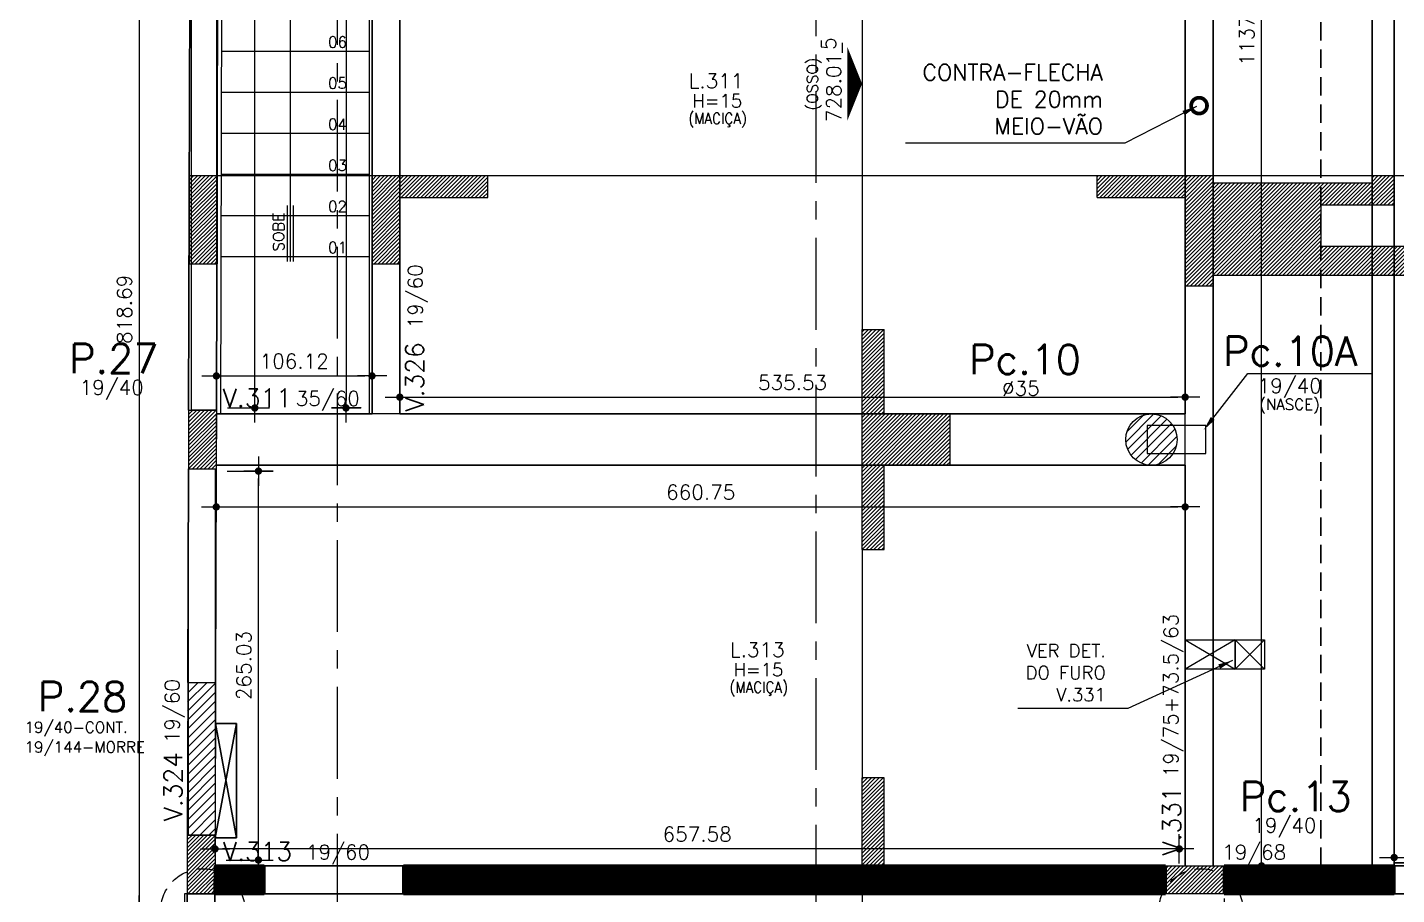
# Model space of a CAD drawing. Header units: inches. Extents: x 0 to 5940, y 0 to 4205.
# Drawn here: x 810 to 1744, y 1955 to 2546 of the extents above; entities that cross this region are included whole.
import ezdxf
from ezdxf.enums import TextEntityAlignment as Align

# ---------------------------------------------------------------- set-up
doc = ezdxf.new("R2010")
doc.units = ezdxf.units.IN
doc.header["$LTSCALE"] = 50
doc.header["$MEASUREMENT"] = 0
doc.linetypes.add('CENTER', pattern=[2, 1.25, -0.25, 0.25, -0.25])
doc.linetypes.add('HIDDEN', pattern=[0.375, 0.25, -0.125])
doc.layers.get('0').update_dxf_attribs({"color": 1})
for name, color, linetype in [('___HIDRAULICA', 30, 'Continuous'), ('CONTRA-FLECHA', 152, 'Continuous'), ('CORTE-FORMA', 1, 'Continuous'), ('COTA', 6, 'Continuous'), ('ESCADA', 8, 'Continuous'), ('FO-HACHURA_PILAR-CONT', 252, 'Continuous'), ('FO-HACHURA_PILAR-MORRE', 252, 'Continuous'), ('FO-TEXTO-LAJES', 152, 'Continuous'), ('FO-TEXTO-VIGAS', 3, 'Continuous'), ('NIVEL', 3, 'Continuous'), ('P-C', 1, 'Continuous'), ('P-M', 7, 'Continuous'), ('P-N', 5, 'Continuous'), ('PAREDE', 191, 'Continuous'), ('SETAS', 8, 'Continuous'), ('TEXTO', 3, 'Continuous')]:
    doc.layers.add(name, color=color, linetype=linetype)
for name, color, linetype, lineweight in [('FO-Textos dos pilares', 3, 'Continuous', 20), ('FO-Vigas', 2, 'Continuous', 30), ('SEM LAJE', 8, 'Continuous', 30)]:
    doc.layers.add(name, color=color, linetype=linetype, lineweight=lineweight)
doc.styles.add('ROMANS', font='romans.shx')
doc.dimstyles.new('COTA_50', dxfattribs={"dimscale": 5, "dimtxt": 2, "dimasz": 1, "dimexe": 2, "dimexo": 1.5, "dimgap": 1, "dimtad": 1, "dimzin": 12, "dimdsep": 46, "dimtxsty": 'ROMANS', "dimblk1": 'COTA', "dimblk2": 'COTA', "dimsah": 1, "dimcen": -4, "dimdle": 1.5, "dimclrd": 6, "dimclre": 6, "dimclrt": 3, "dimadec": 0, "dimazin": 0, "dimtfac": 1, "dimtofl": 0, "dimtmove": 0, "dimatfit": 3, "dimldrblk": 'COTA', "dimfxl": 1, "dimtolj": 1, "dimtzin": 12, "dimarcsym": 0})
doc.dimstyles.new('NOTA', dxfattribs={"dimscale": 5, "dimtxt": 2, "dimasz": 2, "dimexe": 1.5, "dimexo": 2, "dimgap": 1, "dimtad": 1, "dimdec": 1, "dimzin": 12, "dimdsep": 46, "dimtxsty": 'ROMANS', "dimcen": 0.09, "dimclrd": 8, "dimclre": 8, "dimclrt": 3, "dimadec": 0, "dimazin": 0, "dimtfac": 1, "dimtdec": 1, "dimtofl": 0, "dimtmove": 0, "dimatfit": 3, "dimfxl": 1, "dimtolj": 1, "dimtzin": 12, "dimarcsym": 0})
pattern_1 = [(45, (-10708.8234, 9121.8574), (-1.32582521, 1.32582521), [])]

# ---------------------------------------------------------------- blocks, each defined once
blk = doc.blocks.new('COTA')
at = {"layer": 'COTA'}
for p, q in [((0, -2), (0, 2)), ((2, 0), (-2, 0))]:
    blk.add_line(p, q, dxfattribs=at)
at = {"layer": 'COTA', "const_width": 0.5}
blk.add_lwpolyline([(-0.25, 0, 1), (0.25, 0, 1)], format="xyb", close=True, dxfattribs=at)
blk = doc.blocks.new('*D378')
at = {"color": 6, "lineweight": -2, "transparency": 16777216}
for p, q in [((938.78, 2239.71), (938.78, 2208.77)), ((1599.52, 2239.71), (1599.52, 2208.77)), ((943.78, 2218.77), (1594.52, 2218.77))]:
    blk.add_line(p, q, dxfattribs=at)
at = {"layer": 'Defpoints', "color": 0, "transparency": 16777216}
for p in [(938.78, 2247.21), (1599.52, 2247.21), (1599.52, 2218.77)]:
    blk.add_point(p, dxfattribs=at)
at = {"color": 6, "lineweight": -2, "transparency": 16777216, "xscale": 5, "yscale": 5, "zscale": 5, "rotation": 180}
blk.add_blockref('COTA', (938.78, 2218.77), dxfattribs=at)
at = {"color": 6, "lineweight": -2, "transparency": 16777216, "xscale": 5, "yscale": 5, "zscale": 5}
blk.add_blockref('COTA', (1599.52, 2218.77), dxfattribs=at)
at = {"color": 3, "transparency": 16777216, "insert": (1269.15, 2228.77), "char_height": 10, "attachment_point": 5, "style": 'ROMANS'}
blk.add_mtext('\\A1;660.75', dxfattribs=at)
blk = doc.blocks.new('*D379')
at = {"color": 6, "lineweight": -2, "transparency": 16777216}
for p, q in [((938.87, 2289.71), (938.87, 2318.03)), ((1044.99, 2289.71), (1044.99, 2318.03)), ((943.87, 2308.03), (1039.99, 2308.03))]:
    blk.add_line(p, q, dxfattribs=at)
at = {"layer": 'Defpoints', "color": 0, "transparency": 16777216}
for p in [(1044.99, 2308.03), (938.87, 2282.21), (1044.99, 2282.21)]:
    blk.add_point(p, dxfattribs=at)
at = {"color": 6, "lineweight": -2, "transparency": 16777216, "xscale": 5, "yscale": 5, "zscale": 5, "rotation": 180}
blk.add_blockref('COTA', (938.87, 2308.03), dxfattribs=at)
at = {"color": 6, "lineweight": -2, "transparency": 16777216, "xscale": 5, "yscale": 5, "zscale": 5}
blk.add_blockref('COTA', (1044.99, 2308.03), dxfattribs=at)
at = {"color": 3, "transparency": 16777216, "insert": (991.93, 2318.03), "char_height": 10, "attachment_point": 5, "style": 'ROMANS'}
blk.add_mtext('\\A1;106.12', dxfattribs=at)
blk = doc.blocks.new('*D380')
at = {"color": 6, "lineweight": -2, "transparency": 16777216}
for p, q in [((1063.99, 2289.71), (1063.99, 2303.54)), ((1599.52, 2289.71), (1599.52, 2303.54)), ((1068.99, 2293.54), (1594.52, 2293.54))]:
    blk.add_line(p, q, dxfattribs=at)
at = {"layer": 'Defpoints', "color": 0, "transparency": 16777216}
for p in [(1599.52, 2293.54), (1063.99, 2282.21), (1599.52, 2282.21)]:
    blk.add_point(p, dxfattribs=at)
at = {"color": 6, "lineweight": -2, "transparency": 16777216, "xscale": 5, "yscale": 5, "zscale": 5, "rotation": 180}
blk.add_blockref('COTA', (1063.99, 2293.54), dxfattribs=at)
at = {"color": 6, "lineweight": -2, "transparency": 16777216, "xscale": 5, "yscale": 5, "zscale": 5}
blk.add_blockref('COTA', (1599.52, 2293.54), dxfattribs=at)
at = {"color": 3, "transparency": 16777216, "insert": (1331.76, 2303.54), "char_height": 10, "attachment_point": 5, "style": 'ROMANS'}
blk.add_mtext('\\A1;535.53', dxfattribs=at)
blk = doc.blocks.new('*D384')
at = {"color": 6, "lineweight": -2, "transparency": 16777216}
for p, q in [((918.88, 1947.71), (918.88, 1912.94)), ((1586.02, 1947.67), (1586.02, 1912.94)), ((923.88, 1922.94), (1581.02, 1922.94))]:
    blk.add_line(p, q, dxfattribs=at)
at = {"layer": 'Defpoints', "color": 0, "transparency": 16777216}
for p in [(918.88, 1955.21), (1586.02, 1955.17), (1586.02, 1922.94)]:
    blk.add_point(p, dxfattribs=at)
at = {"color": 6, "lineweight": -2, "transparency": 16777216, "xscale": 5, "yscale": 5, "zscale": 5, "rotation": 180}
blk.add_blockref('COTA', (918.88, 1922.94), dxfattribs=at)
at = {"color": 6, "lineweight": -2, "transparency": 16777216, "xscale": 5, "yscale": 5, "zscale": 5}
blk.add_blockref('COTA', (1586.02, 1922.94), dxfattribs=at)
at = {"color": 3, "transparency": 16777216, "insert": (1252.45, 1932.94), "char_height": 10, "attachment_point": 5, "style": 'ROMANS'}
blk.add_mtext('\\A1;667.14', dxfattribs=at)
blk = doc.blocks.new('*D385')
at = {"color": 6, "lineweight": -2, "transparency": 16777216}
for p, q in [((1626.02, 1947.67), (1626.02, 1931.94)), ((2397.49, 1947.67), (2397.49, 1931.94)), ((1631.02, 1941.94), (2392.49, 1941.94))]:
    blk.add_line(p, q, dxfattribs=at)
at = {"layer": 'Defpoints', "color": 0, "transparency": 16777216}
for p in [(1626.02, 1955.17), (2397.49, 1955.17), (2397.49, 1941.94)]:
    blk.add_point(p, dxfattribs=at)
at = {"color": 6, "lineweight": -2, "transparency": 16777216, "xscale": 5, "yscale": 5, "zscale": 5, "rotation": 180}
blk.add_blockref('COTA', (1626.02, 1941.94), dxfattribs=at)
at = {"color": 6, "lineweight": -2, "transparency": 16777216, "xscale": 5, "yscale": 5, "zscale": 5}
blk.add_blockref('COTA', (2397.49, 1941.94), dxfattribs=at)
at = {"color": 3, "transparency": 16777216, "insert": (2011.76, 1951.94), "char_height": 10, "attachment_point": 5, "style": 'ROMANS'}
blk.add_mtext('\\A1;771.47', dxfattribs=at)
blk = doc.blocks.new('*D386')
at = {"color": 6, "lineweight": -2, "transparency": 16777216}
for p, q in [((1742.02, 1983.67), (1742.02, 1989.86)), ((2378.49, 1981.67), (2378.49, 1989.86)), ((1747.02, 1979.86), (2373.49, 1979.86))]:
    blk.add_line(p, q, dxfattribs=at)
at = {"layer": 'Defpoints', "color": 0, "transparency": 16777216}
for p in [(2378.49, 1979.86), (1742.02, 1976.17), (2378.49, 1974.17)]:
    blk.add_point(p, dxfattribs=at)
at = {"color": 6, "lineweight": -2, "transparency": 16777216, "xscale": 5, "yscale": 5, "zscale": 5, "rotation": 180}
blk.add_blockref('COTA', (1742.02, 1979.86), dxfattribs=at)
at = {"color": 6, "lineweight": -2, "transparency": 16777216, "xscale": 5, "yscale": 5, "zscale": 5}
blk.add_blockref('COTA', (2378.49, 1979.86), dxfattribs=at)
at = {"color": 3, "transparency": 16777216, "insert": (2060.26, 1989.86), "char_height": 10, "attachment_point": 5, "style": 'ROMANS'}
blk.add_mtext('\\A1;636.47', dxfattribs=at)
blk = doc.blocks.new('*D387')
at = {"color": 6, "lineweight": -2, "transparency": 16777216}
for p, q in [((937.94, 1981.67), (937.94, 1995.77)), ((1595.52, 1981.67), (1595.52, 1995.77)), ((1590.52, 1985.77), (942.94, 1985.77))]:
    blk.add_line(p, q, dxfattribs=at)
at = {"layer": 'Defpoints', "color": 0, "transparency": 16777216}
for p in [(937.94, 1985.77), (937.94, 1974.17), (1595.52, 1974.17)]:
    blk.add_point(p, dxfattribs=at)
at = {"color": 6, "lineweight": -2, "transparency": 16777216, "xscale": 5, "yscale": 5, "zscale": 5, "rotation": 180}
blk.add_blockref('COTA', (937.94, 1985.77), dxfattribs=at)
at = {"color": 6, "lineweight": -2, "transparency": 16777216, "xscale": 5, "yscale": 5, "zscale": 5}
blk.add_blockref('COTA', (1595.52, 1985.77), dxfattribs=at)
at = {"color": 3, "transparency": 16777216, "insert": (1266.73, 1995.77), "char_height": 10, "attachment_point": 5, "style": 'ROMANS'}
blk.add_mtext('\\A1;657.58', dxfattribs=at)
blk = doc.blocks.new('*D423')
at = {"color": 6, "lineweight": -2, "transparency": 16777216}
for p, q in [((916.79, 2762.76), (876.11, 2762.76)), ((886.11, 2757.76), (886.11, 1949.07)), ((893.61, 1944.07), (896.11, 1944.07))]:
    blk.add_line(p, q, dxfattribs=at)
at = {"layer": 'Defpoints', "color": 0, "transparency": 16777216}
for p in [(924.29, 2762.76), (886.11, 1944.07), (886.11, 1944.07)]:
    blk.add_point(p, dxfattribs=at)
at = {"color": 6, "lineweight": -2, "transparency": 16777216, "xscale": 5, "yscale": 5, "zscale": 5}
for p, rotation in [((886.11, 2762.76), 90), ((886.11, 1944.07), 270)]:
    blk.add_blockref('COTA', p, dxfattribs=dict(at, rotation=rotation))
at = {"color": 3, "transparency": 16777216, "insert": (876.11, 2353.42), "char_height": 10, "attachment_point": 5, "rotation": 90, "style": 'ROMANS'}
blk.add_mtext('\\A1;818.69', dxfattribs=at)
blk = doc.blocks.new('*D424')
at = {"color": 6, "lineweight": -2, "transparency": 16777216}
for p, q in [((946.28, 2243.21), (977.55, 2243.21)), ((967.55, 1983.17), (967.55, 2238.21)), ((945.44, 1978.17), (977.55, 1978.17))]:
    blk.add_line(p, q, dxfattribs=at)
at = {"layer": 'Defpoints', "color": 0, "transparency": 16777216}
for p in [(938.78, 2243.21), (967.55, 2243.21), (937.94, 1978.17)]:
    blk.add_point(p, dxfattribs=at)
at = {"color": 6, "lineweight": -2, "transparency": 16777216, "xscale": 5, "yscale": 5, "zscale": 5}
for p, rotation in [((967.55, 2243.21), 90), ((967.55, 1978.17), 270)]:
    blk.add_blockref('COTA', p, dxfattribs=dict(at, rotation=rotation))
at = {"color": 3, "transparency": 16777216, "insert": (957.55, 2110.69), "char_height": 10, "attachment_point": 5, "rotation": 90, "style": 'ROMANS'}
blk.add_mtext('\\A1;265.03', dxfattribs=at)
blk = doc.blocks.new('*D425')
at = {"color": 6, "lineweight": -2, "transparency": 16777216}
for p, q in [((948.14, 2861.21), (975.07, 2861.21)), ((965.07, 2291.21), (965.07, 2856.21)), ((946.37, 2286.21), (975.07, 2286.21))]:
    blk.add_line(p, q, dxfattribs=at)
at = {"layer": 'Defpoints', "color": 0, "transparency": 16777216}
for p in [(940.64, 2861.21), (965.07, 2861.21), (938.87, 2286.21)]:
    blk.add_point(p, dxfattribs=at)
at = {"color": 6, "lineweight": -2, "transparency": 16777216, "xscale": 5, "yscale": 5, "zscale": 5}
for p, rotation in [((965.07, 2861.21), 90), ((965.07, 2286.21), 270)]:
    blk.add_blockref('COTA', p, dxfattribs=dict(at, rotation=rotation))
at = {"color": 3, "transparency": 16777216, "insert": (955.07, 2573.71), "char_height": 10, "attachment_point": 5, "rotation": 90, "style": 'ROMANS'}
blk.add_mtext('\\A1;575', dxfattribs=at)
blk = doc.blocks.new('*D429')
at = {"color": 6, "lineweight": -2, "transparency": 16777216}
for p, q in [((1037.49, 2985.21), (1017.26, 2985.21)), ((1027.26, 2980.21), (1027.26, 2291.21)), ((1037.49, 2286.21), (1017.26, 2286.21))]:
    blk.add_line(p, q, dxfattribs=at)
at = {"layer": 'Defpoints', "color": 0, "transparency": 16777216}
for p in [(1044.99, 2985.21), (1027.26, 2286.21), (1044.99, 2286.21)]:
    blk.add_point(p, dxfattribs=at)
at = {"color": 6, "lineweight": -2, "transparency": 16777216, "xscale": 5, "yscale": 5, "zscale": 5}
for p, rotation in [((1027.26, 2985.21), 90), ((1027.26, 2286.21), 270)]:
    blk.add_blockref('COTA', p, dxfattribs=dict(at, rotation=rotation))
at = {"color": 3, "transparency": 16777216, "insert": (1017.26, 2635.71), "char_height": 10, "attachment_point": 5, "rotation": 90, "style": 'ROMANS'}
blk.add_mtext('\\A1;699', dxfattribs=at)
blk = doc.blocks.new('*D436')
at = {"color": 6, "lineweight": -2, "transparency": 16777216}
for p, q in [((1626.02, 3111.97), (1661.61, 3111.97)), ((1651.61, 1979.17), (1651.61, 3106.97)), ((1626.02, 1974.17), (1661.61, 1974.17))]:
    blk.add_line(p, q, dxfattribs=at)
at = {"layer": 'Defpoints', "color": 0, "transparency": 16777216}
for p in [(1618.52, 3111.97), (1651.61, 3111.97), (1618.52, 1974.17)]:
    blk.add_point(p, dxfattribs=at)
at = {"color": 6, "lineweight": -2, "transparency": 16777216, "xscale": 5, "yscale": 5, "zscale": 5}
for p, rotation in [((1651.61, 3111.97), 90), ((1651.61, 1974.17), 270)]:
    blk.add_blockref('COTA', p, dxfattribs=dict(at, rotation=rotation))
at = {"color": 3, "transparency": 16777216, "insert": (1641.61, 2543.07), "char_height": 10, "attachment_point": 5, "rotation": 90, "style": 'ROMANS'}
blk.add_mtext('\\A1;1137.8', dxfattribs=at)

msp = doc.modelspace()

# ---------------------------------------------------------------- hatches: boundary and pattern name
at = {"layer": 'CORTE-FORMA'}
h = msp.add_hatch(dxfattribs=at)
h.set_pattern_fill('ANSI31', color=70, scale=15)
h.set_pattern_definition(pattern_1)
h.paths.add_polyline_path([(939.366, 2444.516), (939.366, 2384.516), (920.366, 2384.516), (920.366, 2444.516)])
h = msp.add_hatch(dxfattribs=at)
h.set_pattern_fill('ANSI31', color=70, scale=15)
h.set_pattern_definition(pattern_1)
h.paths.add_polyline_path([(1063.991, 2429.516), (1063.991, 2384.516), (1044.991, 2384.516), (1044.991, 2444.516), (1123.991, 2444.516), (1123.991, 2429.516)])
h = msp.add_hatch(dxfattribs=at)
h.set_pattern_fill('ANSI31', color=70, scale=15)
h.paths.add_polyline_path([(1599.524, 2429.516), (1539.524, 2429.516), (1539.524, 2444.516), (1618.524, 2444.516), (1618.524, 2439.516), (1722.024, 2439.516), (1727.024, 2439.516), (1727.024, 2444.516), (1742.024, 2444.516), (1742.024, 2424.516), (1692.024, 2424.516), (1692.024, 2396.516), (1870.024, 2396.516), (1870.024, 2376.516), (1618.524, 2376.516), (1618.524, 2369.516), (1599.524, 2369.516)])
h = msp.add_hatch(dxfattribs=at)
h.set_pattern_fill('ANSI31', color=70, scale=15)
h.set_pattern_definition(pattern_1)
edge = h.paths.add_edge_path()
edge.add_line((1394.186, 2282.207), (1439.186, 2282.207))
edge.add_line((1439.186, 2247.207), (1439.186, 2282.207))
edge.add_line((1439.186, 2247.207), (1394.186, 2247.207))
edge.add_line((1394.186, 2189.707), (1394.186, 2247.207))
edge.add_line((1379.186, 2189.707), (1394.186, 2189.707))
edge.add_line((1379.186, 2189.707), (1379.186, 2339.707))
edge.add_line((1379.186, 2339.707), (1394.186, 2339.707))
edge.add_line((1394.186, 2282.207), (1394.186, 2339.707))
h = msp.add_hatch(dxfattribs=at)
h.set_pattern_fill('ANSI31', color=70, scale=15)
h.set_pattern_definition(pattern_1)
h.paths.add_polyline_path([(1439.186, 1974.172), (1394.186, 1974.172), (1394.186, 2034.172), (1379.186, 2034.172), (1379.186, 1955.172), (1439.186, 1955.172)])
at = {"layer": 'FO-HACHURA_PILAR-CONT'}
h = msp.add_hatch(dxfattribs=at)
h.set_pattern_fill('ANSI31', color=256, scale=15)
h.set_pattern_definition(pattern_1)
h.paths.add_polyline_path([(938.882, 2284.707), (938.761, 2244.707), (919.76, 2244.707), (919.882, 2284.707)])
h = msp.add_hatch(dxfattribs=at)
h.set_pattern_fill('ANSI31', color=256, scale=15)
h.set_pattern_definition(pattern_1)
h.paths.add_polyline_path([(938.004, 1995.207), (937.883, 1955.207), (918.883, 1955.207), (919.004, 1995.207)])
h = msp.add_hatch(dxfattribs=at)
h.set_pattern_fill('ANSI31', color=256, scale=15)
h.set_pattern_definition(pattern_1)
h.paths.add_polyline_path([(1586.024, 1955.172), (1586.024, 1974.172), (1626.024, 1974.172), (1626.024, 1955.172)])
at = {"layer": 'FO-HACHURA_PILAR-MORRE'}
h = msp.add_hatch(dxfattribs=at)
h.set_pattern_fill('ANSI31', color=256, scale=35)
h.set_pattern_definition([(45, (-10935.5438, 9121.8574), (-3.0935922, 3.0935922), [])])
edge = h.paths.add_edge_path()
edge.add_ellipse((1576.524, 2264.707), major_axis=(17.5, 0), ratio=1, start_angle=0, end_angle=360)
h = msp.add_hatch(dxfattribs=at)
h.set_pattern_fill('ANSI31', color=256, scale=35)
h.set_pattern_definition([(45, (-10928.0438, 9121.8574), (-3.0935922, 3.0935922), [])])
h.paths.add_polyline_path([(919.004, 1995.207), (938.004, 1995.207), (938.319, 2099.207), (919.319, 2099.207)])
at = {"layer": 'PAREDE', "linetype": 'Continuous', "lineweight": 50}
h = msp.add_hatch(dxfattribs=at)
h.set_pattern_fill('ANSI31', color=256, scale=15)
h.set_pattern_definition(pattern_1)
h.paths.add_polyline_path([(971.383, 1974.172), (937.94, 1974.172), (937.883, 1955.172), (971.383, 1955.172)])
h = msp.add_hatch(dxfattribs=at)
h.set_pattern_fill('ANSI31', color=256, scale=15)
h.set_pattern_definition(pattern_1)
h.paths.add_polyline_path([(1586.024, 1974.172), (1586.024, 1955.172), (1066.383, 1955.172), (1066.383, 1974.172)])
h = msp.add_hatch(dxfattribs=at)
h.set_pattern_fill('ANSI31', color=256, scale=15)
h.set_pattern_definition(pattern_1)
h.paths.add_polyline_path([(1626.024, 1974.172), (1626.024, 1955.172), (1742.024, 1955.172), (1742.024, 1974.172)])

# ---------------------------------------------------------------- linework, layer by layer
for points in [[(922.005, 2985.207), (938.882, 2985.207), (938.882, 2284.707), (922.005, 2284.707)], [(1063.991, 2282.207), (1044.991, 2282.207), (1044.991, 2985.207), (1063.991, 2985.207)], [(938.776, 2247.207), (1599.524, 2247.207), (1599.524, 2282.207), (938.776, 2282.207)], [(919.76, 2244.707), (938.004, 2244.707), (938.004, 1995.207), (919.76, 1995.207)], [(937.94, 1974.172), (2378.491, 1974.172), (2378.491, 1955.172), (937.94, 1955.172)], [(917.025, 1342.207), (937.94, 1342.207), (937.94, 1955.172), (917.025, 1955.172)]]:
    msp.add_lwpolyline(points, close=True)
at = {"layer": '___HIDRAULICA'}
for p, q in [((1599.524, 2128.207), (1633.524, 2128.207)), ((1599.524, 2108.207), (1599.524, 2128.207)), ((1633.524, 2108.207), (1633.524, 2128.207)), ((1633.524, 2128.207), (1653.524, 2128.207)), ((1633.524, 2108.207), (1633.524, 2128.207)), ((1633.524, 2128.207), (1633.524, 2108.207)), ((1633.524, 2128.207), (1633.524, 2128.207)), ((1653.524, 2128.207), (1653.524, 2108.207)), ((1633.524, 2108.207), (1599.524, 2108.207)), ((1653.524, 2108.207), (1633.524, 2108.207)), ((1633.524, 2108.207), (1633.524, 2108.207))]:
    msp.add_line(p, q, dxfattribs=at)
at = {"layer": '___HIDRAULICA', "color": 252}
for p, q in [((1599.524, 2128.207), (1633.524, 2108.207)), ((1633.524, 2128.207), (1599.524, 2108.207)), ((1633.524, 2128.207), (1653.524, 2108.207)), ((1653.524, 2128.207), (1633.524, 2108.207))]:
    msp.add_line(p, q, dxfattribs=at)
at = {"layer": 'CONTRA-FLECHA', "linetype": 'Continuous', "const_width": 2.56}
msp.add_lwpolyline([(1605.206, 2488.397, 1), (1612.843, 2496.033, 1)], format="xyb", close=True, dxfattribs=at)
at = {"layer": 'CORTE-FORMA', "color": 8}
for p, q in [((1379.186, 2644.723), (1379.186, 2339.707)), ((939.366, 2444.516), (1044.991, 2444.516)), ((1123.991, 2444.516), (1539.524, 2444.516)), ((1618.524, 2444.516), (1727.024, 2444.516)), ((1742.024, 2444.516), (2378.491, 2444.516)), ((1379.186, 2189.707), (1379.186, 2034.172)), ((1379.186, 1955.172), (1379.186, 1756.199))]:
    msp.add_line(p, q, dxfattribs=at)
at = {"layer": 'CORTE-FORMA'}
for p, q in [((920.366, 2444.516), (939.366, 2444.516)), ((920.366, 2444.516), (920.366, 2384.516)), ((939.366, 2444.516), (939.366, 2384.516)), ((1044.991, 2444.516), (1123.991, 2444.516)), ((1044.991, 2444.516), (1044.991, 2384.516)), ((1539.524, 2444.516), (1618.524, 2444.516)), ((1618.524, 2444.516), (1618.524, 2439.516)), ((1618.524, 2439.516), (1727.024, 2439.516)), ((1727.024, 2444.516), (1742.024, 2444.516)), ((1727.024, 2439.516), (1727.024, 2444.516)), ((1742.024, 2444.516), (1742.024, 2424.516)), ((1063.991, 2429.516), (1123.991, 2429.516)), ((1063.991, 2429.516), (1063.991, 2384.516)), ((1539.524, 2429.516), (1599.524, 2429.516)), ((1599.524, 2429.516), (1599.524, 2369.516)), ((1692.024, 2424.516), (1742.024, 2424.516)), ((1692.024, 2424.516), (1692.024, 2396.516)), ((1692.024, 2396.516), (1870.024, 2396.516)), ((920.366, 2384.516), (939.366, 2384.516)), ((1044.991, 2384.516), (1063.991, 2384.516)), ((1870.024, 2376.516), (1618.524, 2376.516)), ((1618.524, 2376.516), (1618.524, 2369.516)), ((1599.524, 2369.516), (1618.524, 2369.516)), ((1379.186, 2189.707), (1379.186, 2339.707)), ((1394.186, 2282.207), (1394.186, 2339.707)), ((1394.186, 2282.207), (1439.186, 2282.207)), ((1439.186, 2247.207), (1439.186, 2282.207)), ((1439.186, 2247.207), (1394.186, 2247.207)), ((1394.186, 2189.707), (1394.186, 2247.207)), ((1379.186, 1955.172), (1379.186, 2034.172)), ((1394.186, 1974.172), (1394.186, 2034.172)), ((1439.186, 1974.172), (1394.186, 1974.172)), ((1439.186, 1955.172), (1439.186, 1974.172)), ((1439.186, 1955.172), (1379.186, 1955.172))]:
    msp.add_line(p, q, dxfattribs=at)
at = {"layer": 'CORTE-FORMA', "color": 70}
for p, q in [((1123.991, 2429.516), (1123.991, 2444.516)), ((1539.524, 2429.516), (1539.524, 2444.516)), ((1379.186, 2339.707), (1394.186, 2339.707)), ((1379.186, 2189.707), (1394.186, 2189.707)), ((1394.186, 2034.172), (1379.186, 2034.172))]:
    msp.add_line(p, q, dxfattribs=at)
at = {"layer": 'COTA', "color": 8}
for p, q in [((1618.329, 2279.065), (1642.339, 2309.769)), ((1642.339, 2309.769), (1726.632, 2309.769))]:
    msp.add_line(p, q, dxfattribs=at)
msp.add_solid([(1617.016, 2280.092), (1612.169, 2271.188), (1619.642, 2278.038)], dxfattribs=at)
at = {"layer": 'ESCADA'}
for p, q in [((941.795, 2282.207), (943.519, 2865.207)), ((1042.991, 2865.207), (1042.991, 2282.207)), ((1042.991, 2529.207), (942.526, 2529.207)), ((1042.991, 2501.207), (942.443, 2501.207)), ((1042.991, 2473.207), (942.36, 2473.207)), ((1042.991, 2445.207), (942.277, 2445.207)), ((1042.991, 2417.207), (942.195, 2417.207)), ((1042.991, 2389.207), (942.112, 2389.207))]:
    msp.add_line(p, q, dxfattribs=at)
at = {"layer": 'FO-Vigas'}
for p, q in [((1618.524, 1974.172), (1618.524, 3727.61)), ((1727.024, 1974.172), (1727.024, 3727.006)), ((1742.024, 1974.172), (1742.024, 3727.006)), ((1599.524, 2282.207), (1599.524, 2702.223)), ((1044.991, 2282.207), (1044.991, 2684.707)), ((1063.991, 2282.207), (1063.991, 2684.707)), ((920.867, 2609.707), (919.882, 2284.707)), ((939.867, 2609.707), (938.882, 2284.707)), ((938.867, 2282.207), (1044.991, 2282.207)), ((1063.991, 2282.207), (1576.524, 2282.207)), ((1576.524, 2282.207), (1599.524, 2282.207)), ((919.76, 2244.707), (919.319, 2099.207)), ((938.761, 2244.707), (938.319, 2099.207)), ((938.776, 2247.207), (1576.524, 2247.207)), ((1576.524, 2247.207), (1599.524, 2247.207)), ((1599.524, 1974.172), (1599.524, 2247.207)), ((938.205, 2071.207), (952.524, 2071.207)), ((937.974, 1993.207), (952.524, 1993.207)), ((1586.024, 1974.172), (937.94, 1974.172)), ((1626.024, 1974.172), (2378.491, 1974.172)), ((1742.024, 1976.172), (1870.024, 1976.172)), ((918.883, 1955.207), (917.952, 1648.207)), ((937.883, 1955.207), (936.952, 1648.207)), ((1586.024, 1955.172), (937.883, 1955.172)), ((1626.024, 1955.172), (2378.491, 1955.172))]:
    msp.add_line(p, q, dxfattribs=at)
at = {"layer": 'FO-Vigas', "linetype": 'HIDDEN'}
msp.add_line((1692.024, 1974.172), (1692.024, 3727.006), dxfattribs=at)
at = {"layer": 'FO-Vigas', "flags": 128}
msp.add_lwpolyline([(952.524, 2071.207), (952.524, 1993.207)], dxfattribs=at)
at = {"layer": 'NIVEL', "color": 1}
msp.add_lwpolyline([(1379.186, 2507.131, 0, 50, 0), (1369.186, 2507.131, 50, 50, 0)], format="xyseb", dxfattribs=at)
at = {"layer": 'P-C'}
for p, q in [((919.882, 2284.707), (919.76, 2244.707)), ((919.882, 2284.707), (938.882, 2284.707)), ((938.882, 2284.707), (938.761, 2244.707)), ((919.76, 2244.707), (938.761, 2244.707)), ((919.004, 1995.207), (918.883, 1955.207)), ((919.004, 1995.207), (938.004, 1995.207)), ((938.004, 1995.207), (937.883, 1955.207)), ((918.883, 1955.207), (937.883, 1955.207))]:
    msp.add_line(p, q, dxfattribs=at)
msp.add_lwpolyline([(1586.024, 1955.172), (1586.024, 1974.172), (1626.024, 1974.172), (1626.024, 1955.172)], close=True, dxfattribs=at)
at = {"layer": 'P-M'}
for p, q in [((919.319, 2099.207), (919.004, 1995.207)), ((919.319, 2099.207), (938.319, 2099.207)), ((938.319, 2099.207), (938.004, 1995.207))]:
    msp.add_line(p, q, dxfattribs=at)
msp.add_circle((1576.524, 2264.707), 17.5, dxfattribs=at)
at = {"layer": 'P-N'}
msp.add_line((938.106, 2049.207), (938.168, 2049.207), dxfattribs=at)
msp.add_lwpolyline([(1573.524, 2274.207), (1573.524, 2264.707), (1573.524, 2255.207), (1593.524, 2255.207), (1613.524, 2255.207), (1613.524, 2264.707), (1613.524, 2274.207), (1593.524, 2274.207), (1573.524, 2274.207)], close=True, dxfattribs=at)
at = {"layer": 'PAREDE', "color": 50, "linetype": 'Continuous', "lineweight": 50}
for p, q in [((937.94, 1974.172), (937.883, 1955.172)), ((971.383, 1974.172), (937.94, 1974.172)), ((971.383, 1955.172), (971.383, 1974.172)), ((1066.383, 1955.172), (1066.383, 1974.172)), ((1066.383, 1974.172), (1586.024, 1974.172)), ((1586.024, 1974.172), (1586.024, 1955.172)), ((1742.024, 1974.172), (1626.024, 1974.172)), ((1626.024, 1974.172), (1626.024, 1955.172)), ((1742.024, 1974.172), (1742.024, 1955.172)), ((971.383, 1955.172), (937.883, 1955.172)), ((1586.024, 1955.172), (1066.383, 1955.172)), ((1626.024, 1955.172), (1742.024, 1955.172))]:
    msp.add_line(p, q, dxfattribs=at)
at = {"layer": 'SEM LAJE'}
for p, q in [((952.524, 2071.207), (937.974, 1993.207)), ((952.524, 1993.207), (938.205, 2071.207))]:
    msp.add_line(p, q, dxfattribs=at)
at = {"layer": 'TEXTO', "color": 8, "linetype": 'CENTER'}
for p, q in [((1021.394, 433.606), (1021.394, 3810.777)), ((1347.894, 439.564), (1347.894, 3797.333))]:
    msp.add_line(p, q, dxfattribs=at)
at = {"layer": 'TEXTO', "color": 8}
for p, q in [((989.157, 2593.309), (989.157, 2385.968)), ((987.157, 2424.151), (987.157, 2385.968)), ((991.157, 2424.151), (991.157, 2385.968))]:
    msp.add_line(p, q, dxfattribs=at)
at = {"layer": 'TEXTO', "color": 210, "linetype": 'HIDDEN'}
for centre in [(929.59, 1943.482), (1610.292, 1943.482)]:
    msp.add_circle(centre, 28.791, dxfattribs=at)

# ---------------------------------------------------------------- texts
at = {"color": 3, "insert": (1545.467, 2105.826), "char_height": 9, "attachment_point": 6, "style": 'ROMANS'}
msp.add_mtext('{\\C4;VER DET. \\PDO FURO\\PV.331}', dxfattribs=at)
at = {"layer": 'CONTRA-FLECHA', "insert": (1543.47, 2496.555), "char_height": 11, "attachment_point": 6, "style": 'ROMANS'}
msp.add_mtext('{\\Fromans.shx;CONTRA-FLECHA\\PDE 20mm\\PMEIO-VÃO}', dxfattribs=at)
at = {"layer": 'FO-TEXTO-LAJES', "style": 'ROMANS'}
for s, p in [('L.311', (1261.016, 2504.032)), ('L.313', (1289.081, 2116.5))]:
    msp.add_text(s, height=10, dxfattribs=at).set_placement(p)
at = {"layer": 'FO-TEXTO-LAJES', "color": 3, "style": 'ROMANS'}
for p in [(1263.443, 2490.951), (1291.508, 2103.419)]:
    msp.add_text('H=15', height=9, dxfattribs=at).set_placement(p)
at = {"layer": 'FO-TEXTO-LAJES', "color": 4, "style": 'ROMANS', "width": 0.9}
for p in [(1260.698, 2479.733), (1288.762, 2092.201)]:
    msp.add_text('(MACIÇA)', height=7.5, dxfattribs=at).set_placement(p)
at = {"layer": 'FO-TEXTO-VIGAS', "style": 'ROMANS'}
for s, p in [('19/60', (1079.533, 2340.424)), ('19/75+73.5/63', (1594.839, 2034.529)), ('19/60', (913.719, 2057.808))]:
    msp.add_text(s, height=10, rotation=90, dxfattribs=at).set_placement(p)
at = {"layer": 'FO-TEXTO-VIGAS', "color": 1, "style": 'ROMANS'}
for s, p in [('V.326', (1080.354, 2283.816)), ('V.324', (915.552, 2004.571)), ('V.331', (1596.671, 1981.291))]:
    msp.add_text(s, height=12.5, rotation=90, dxfattribs=at).set_placement(p)
for s, p in [('V.311', (943.269, 2286.862)), ('V.313', (943.344, 1977.739))]:
    msp.add_text(s, height=12.5, dxfattribs=at).set_placement(p)
at = {"layer": 'FO-TEXTO-VIGAS', "style": 'ROMANS'}
for s, p in [('35/60', (992.972, 2287.683)), ('19/60', (999.951, 1978.559)), ('19/68', (1624.702, 1978.559))]:
    msp.add_text(s, height=10, dxfattribs=at).set_placement(p)
at = {"layer": 'FO-Textos dos pilares', "color": 1, "style": 'ROMANS'}
for s, p in [('Pc.10A', (1625.36, 2314.822)), ('P.27', (838.509, 2309.854)), ('Pc.10', (1452.206, 2309.268)), ('P.28', (817.199, 2079.588)), ('Pc.13', (1636.722, 2011.501))]:
    msp.add_text(s, height=20, dxfattribs=at).set_placement(p)
at = {"layer": 'FO-Textos dos pilares', "color": 3, "style": 'ROMANS'}
for s, p in [('19/40', (845.614, 2295.162)), ('19/40', (1648.953, 2296.35)), ('%%C35', (1474.628, 2294.576)), ('19/40', (1645.306, 1996.808))]:
    msp.add_text(s, height=10, dxfattribs=at).set_placement(p)
at = {"layer": 'FO-Textos dos pilares', "color": 4, "style": 'ROMANS'}
for s, p in [('(NASCE)', (1650.1, 2284.907)), ('19/40-CONT.', (808.051, 2064.896)), ('19/144-MORRE', (808.051, 2051.396))]:
    msp.add_text(s, height=7.5, dxfattribs=at).set_placement(p)
at = {"layer": 'NIVEL', "color": 3, "style": 'ROMANS'}
for s, p in [('5', (1361.293, 2534.426)), ('728.01_', (1364.833, 2508.019))]:
    msp.add_text(s, height=10, rotation=90, dxfattribs=at).set_placement(p, align=Align.CENTER)
at = {"layer": 'NIVEL', "color": 4, "style": 'ROMANS'}
msp.add_text('(OSSO)', height=7.5, rotation=90, dxfattribs=at).set_placement((1349.029, 2507.027), align=Align.CENTER)
at = {"layer": 'TEXTO', "color": 4, "style": 'ROMANS'}
for s, p in [('06', (1015.051, 2531.805)), ('05', (1015.051, 2503.805)), ('04', (1015.051, 2475.805)), ('03', (1015.051, 2447.805)), ('02', (1015.051, 2419.805)), ('01', (1015.051, 2391.805))]:
    msp.add_text(s, height=7.5, dxfattribs=at).set_placement(p)
msp.add_text('SOBE', height=7.5, rotation=90, dxfattribs=at).set_placement((985.033, 2392.9))

# ---------------------------------------------------------------- dimensions: what is measured, and where the dimension line sits
for base, p1, p2, picture, middle in [((1651.613, 3111.972), (1618.524, 1974.172), (1618.524, 3111.972), '*D436', (1641.613, 2543.072)), ((1027.26, 2286.207), (1044.991, 2985.207), (1044.991, 2286.207), '*D429', (1017.26, 2635.707)), ((965.074, 2861.207), (938.867, 2286.207), (940.641, 2861.207), '*D425', (955.074, 2573.707)), ((967.5508, 2243.2069), (937.9405, 1978.1723), (938.7757, 2243.2069), '*D424', (957.5508, 2110.6896))]:
    dim = msp.add_linear_dim(base=base, p1=p1, p2=p2, angle=90, dimstyle='COTA_50')
    dim.commit()
    dim.dimension.update_dxf_attribs({"geometry": picture, "text_midpoint": middle})
dim = msp.add_linear_dim(base=(886.106, 1944.07), p1=(924.289, 2762.763), p2=(886.106, 1944.07), angle=90, dimstyle='COTA_50', override={"dimtmove": 1})
dim.commit()
dim.dimension.update_dxf_attribs({"geometry": '*D423', "text_midpoint": (876.106, 2353.416)})
for base, p1, p2, picture, middle in [((1044.991, 2308.028), (938.874, 2282.207), (1044.991, 2282.207), '*D379', (991.932, 2318.028)), ((1599.524, 2293.545), (1063.991, 2282.207), (1599.524, 2282.207), '*D380', (1331.758, 2303.545)), ((1599.524, 2218.77), (938.776, 2247.207), (1599.524, 2247.207), '*D378', (1269.15, 2228.77)), ((937.94, 1985.766), (1595.524, 1974.172), (937.94, 1974.172), '*D387', (1266.732, 1995.766)), ((2378.491, 1979.857), (1742.024, 1976.172), (2378.491, 1974.172), '*D386', (2060.258, 1989.857)), ((1586.024, 1922.939), (918.883, 1955.207), (1586.024, 1955.172), '*D384', (1252.454, 1932.939)), ((2397.491, 1941.938), (1626.024, 1955.172), (2397.491, 1955.172), '*D385', (2011.758, 1951.938))]:
    dim = msp.add_linear_dim(base=base, p1=p1, p2=p2, dimstyle='COTA_50')
    dim.commit()
    dim.dimension.update_dxf_attribs({"geometry": picture, "text_midpoint": middle})

# ---------------------------------------------------------------- leaders
at = {"layer": 'CONTRA-FLECHA', "color": 8, "annotation_type": 0, "has_hookline": 1, "hookline_direction": 1, "text_width": 134.619}
msp.add_leader([(1607.298, 2491.702), (1558.47, 2466.674), (1548.47, 2466.674)], dimstyle='NOTA', dxfattribs=at)
at = {"layer": 'SETAS', "annotation_type": 0, "has_hookline": 1, "hookline_direction": 1, "text_width": 60}
msp.add_leader([(1631.823, 2114.159), (1560.467, 2081.326), (1550.467, 2081.326)], dimstyle='NOTA', dxfattribs=at)

doc.saveas('drawing.dxf')
